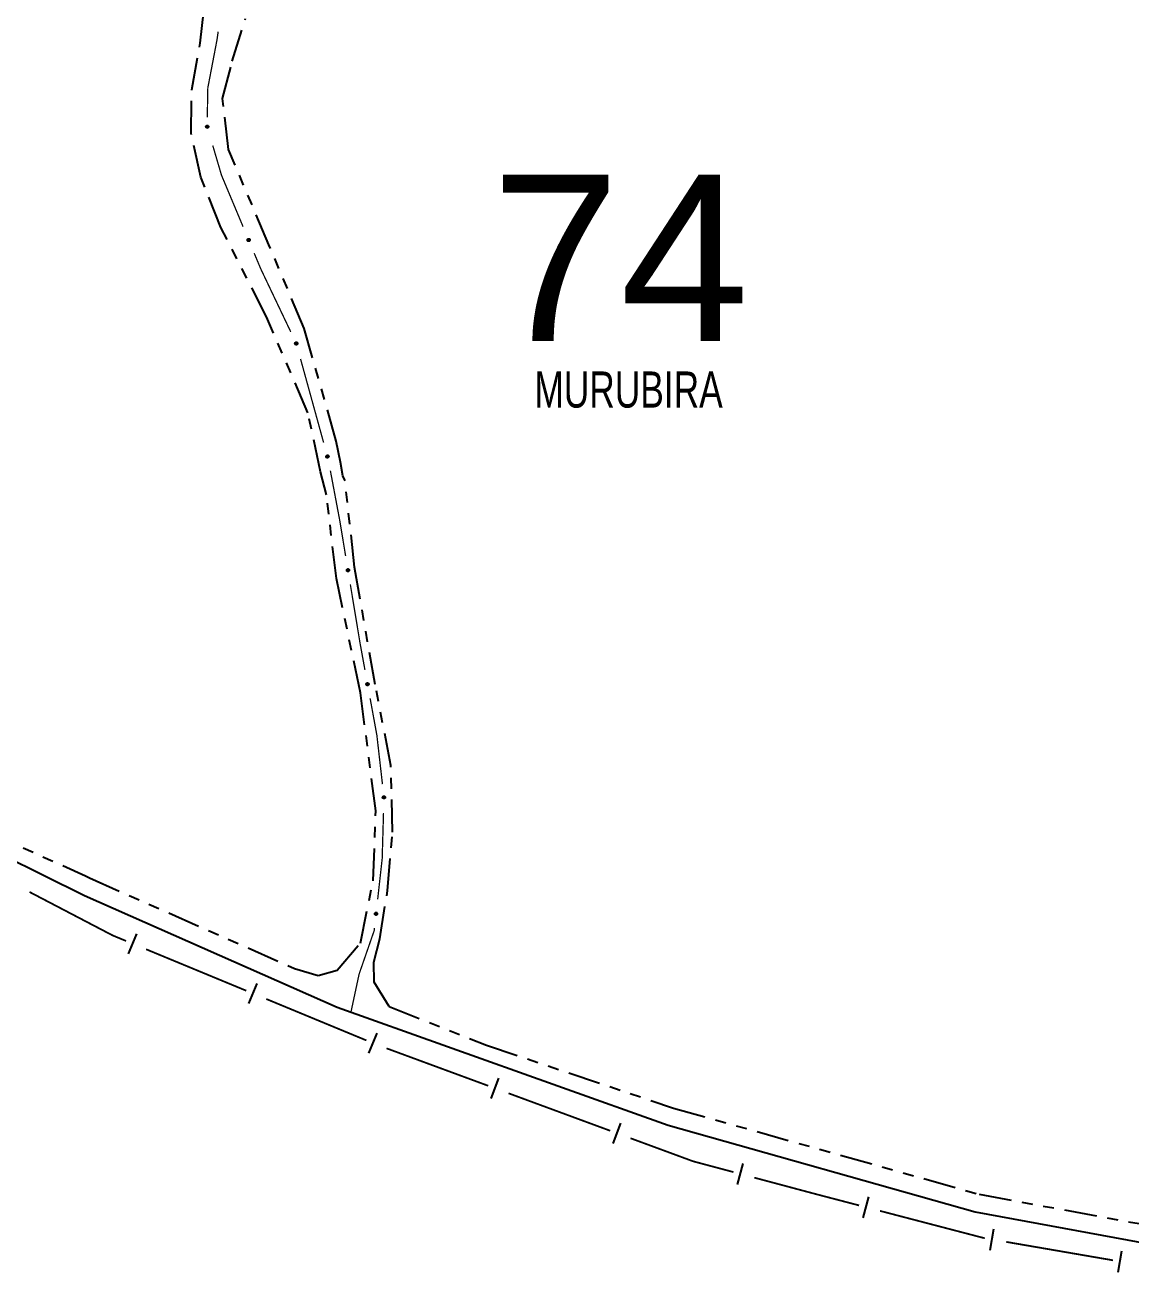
# Model space of a CAD drawing. Extents: x 205807 to 207855, y 4874692 to 4876446.
# Drawn here: x 206768.4 to 206921.5, y 4874702.9 to 4874877.1 of the extents above; entities that cross this region are included whole.
import ezdxf

# ---------------------------------------------------------------- set-up
doc = ezdxf.new("R2010")
doc.units = 0
doc.header["$LTSCALE"] = 1.5
doc.header["$MEASUREMENT"] = 0
doc.linetypes.add('TRACO_25', pattern=[8, 3, -1, 1, -1, 1, -1])
for name, color, linetype in [('LM-LIM-SETORES-BAIRROS', 250, 'CONTINUOUS'), ('LM-TXT-LSB', 7, 'CONTINUOUS'), ('SV-EIXO-RUA-N-PAV', 6, 'CONTINUOUS'), ('SV-FX-DOM-EST', 20, 'CONTINUOUS'), ('SV-ROD-ESTADUAIS', 20, 'CONTINUOUS'), ('SV-RUA-NAO-PAV', 7, 'CONTINUOUS')]:
    doc.layers.add(name, color=color, linetype=linetype)
doc.styles.add('ARIAL', font='ARIAL.SHX')
doc.styles.add('SWIS', font='swissko.ttf')

msp = doc.modelspace()

# ---------------------------------------------------------------- linework, layer by layer
at = {"layer": 'LM-LIM-SETORES-BAIRROS', "const_width": 0.25}
for points in [[(206768.998817, 4874757.087649), (206779.634642, 4874751.530741)], [(206779.634642, 4874751.530741), (206780.506599, 4874751.075169)], [(206780.506599, 4874751.075169), (206782.369724, 4874750.304557)], [(206785.141952, 4874749.157929), (206799.003088, 4874743.424789)], [(206801.775315, 4874742.278161), (206815.636452, 4874736.54502)], [(206818.428252, 4874735.448471), (206832.503399, 4874730.26289)], [(206835.318428, 4874729.225774), (206849.393575, 4874724.040194)], [(206852.208604, 4874723.003078), (206860.653692, 4874719.891729)], [(206860.653692, 4874719.891729), (206860.872063, 4874719.811277)], [(206860.872063, 4874719.811277), (206866.444055, 4874718.323183)], [(206869.342471, 4874717.549112), (206878.037719, 4874715.226901)], [(206878.037719, 4874715.226901), (206878.046811, 4874715.224473)], [(206878.046811, 4874715.224473), (206883.842709, 4874713.709636)], [(206886.74521, 4874712.951028), (206900.290216, 4874709.410855)], [(206900.290216, 4874709.410855), (206901.142346, 4874709.18814)], [(206901.142346, 4874709.18814), (206901.259861, 4874709.167896)], [(206904.216314, 4874708.6586), (206918.998582, 4874706.112117)]]:
    msp.add_lwpolyline(points, dxfattribs=at)
at = {"layer": 'LM-LIM-SETORES-BAIRROS'}
for points in [[(206782.720486, 4874748.536234), (206783.867114, 4874751.308461)], [(206799.35385, 4874741.656466), (206800.500478, 4874744.428693)], [(206815.987214, 4874734.776697), (206817.133842, 4874737.548925)], [(206832.923184, 4874728.50967), (206833.9603, 4874731.3247)], [(206849.81336, 4874722.286974), (206850.850476, 4874725.102003)], [(206867.023159, 4874716.615952), (206867.797229, 4874719.514367)], [(206884.430905, 4874712.005516), (206885.189513, 4874714.908017)], [(206901.990697, 4874707.519904), (206902.499994, 4874710.476357)], [(206919.729418, 4874704.464125), (206920.238714, 4874707.420578)]]:
    msp.add_lwpolyline(points, dxfattribs=at)
at = {"layer": 'SV-EIXO-RUA-N-PAV', "const_width": 0.18}
for points in [[(206794.793842, 4874874.181397), (206794.958377, 4874875.043246)], [(206794.958377, 4874875.043246), (206795.117134, 4874876.15455)], [(206793.667602, 4874868.282045), (206794.793842, 4874874.181397)], [(206793.656043, 4874867.288007), (206793.667602, 4874868.282045)], [(206793.621162, 4874864.28821), (206793.656043, 4874867.288007)], [(206795.573031, 4874856.296278), (206794.368872, 4874860.397945)], [(206795.85354, 4874855.627494), (206795.573031, 4874856.296278)], [(206798.561047, 4874849.17231), (206795.85354, 4874855.627494)], [(206801.012725, 4874843.327064), (206800.108193, 4874845.483633)], [(206801.297091, 4874842.729896), (206801.012725, 4874843.327064)], [(206805.166493, 4874834.604151), (206801.297091, 4874842.729896)], [(206809.712594, 4874819.288827), (206806.521446, 4874830.856738)], [(206811.953579, 4874808.476143), (206810.648475, 4874815.403235)], [(206812.108821, 4874807.537864), (206811.953579, 4874808.476143)], [(206812.761763, 4874803.591515), (206812.108821, 4874807.537864)], [(206814.750258, 4874791.573139), (206813.414704, 4874799.645167)], [(206814.897309, 4874790.76823), (206814.750258, 4874791.573139)], [(206815.436462, 4874787.817075), (206814.897309, 4874790.76823)], [(206817.085946, 4874778.788321), (206816.155333, 4874783.882202)], [(206817.179259, 4874777.971827), (206817.085946, 4874778.788321)], [(206817.860539, 4874772.010631), (206817.179259, 4874777.971827)], [(206817.823531, 4874761.700921), (206818.006793, 4874768.023434)], [(206817.749009, 4874761.030217), (206817.823531, 4874761.700921)], [(206817.196851, 4874756.060798), (206817.749009, 4874761.030217)], [(206814.627327, 4874745.719899), (206816.502085, 4874751.123614)], [(206816.502085, 4874751.123614), (206816.717153, 4874751.743515)], [(206816.717153, 4874751.743515), (206816.755125, 4874752.085263)], [(206813.520948, 4874740.556799), (206814.568594, 4874745.445812)], [(206814.568594, 4874745.445812), (206814.627327, 4874745.719899)]]:
    msp.add_lwpolyline(points, dxfattribs=at)
at = {"layer": 'SV-EIXO-RUA-N-PAV'}
for points in [[(206793.494393, 4874862.853623), (206793.459721, 4874862.888119), (206793.436977, 4874862.924856), (206793.426826, 4874862.960956), (206793.426174, 4874862.995196), (206793.429453, 4874863.0303), (206793.440566, 4874863.064963), (206793.461423, 4874863.100703), (206793.495783, 4874863.135726), (206793.534948, 4874863.156552), (206793.569808, 4874863.168398), (206793.605472, 4874863.171133), (206793.639521, 4874863.167377), (206793.675145, 4874863.154642), (206793.711157, 4874863.133152), (206793.745538, 4874863.09775), (206793.767589, 4874863.061581), (206793.776491, 4874863.026405), (206793.779014, 4874862.990533), (206793.775237, 4874862.954735), (206793.764132, 4874862.920772), (206793.742429, 4874862.884551), (206793.707038, 4874862.851081), (206793.671215, 4874862.828676), (206793.636173, 4874862.819282), (206793.600801, 4874862.817594), (206793.565552, 4874862.820454), (206793.530242, 4874862.830175), (206793.494393, 4874862.853623)], [(206799.288681, 4874847.152896), (206799.243155, 4874847.170768), (206799.207682, 4874847.195438), (206799.184018, 4874847.224529), (206799.16981, 4874847.255689), (206799.158865, 4874847.289204), (206799.155285, 4874847.325428), (206799.160218, 4874847.366514), (206799.177825, 4874847.412309), (206799.205485, 4874847.446986), (206799.232765, 4874847.471712), (206799.264403, 4874847.488398), (206799.29714, 4874847.498485), (206799.334891, 4874847.500959), (206799.376478, 4874847.495554), (206799.422098, 4874847.476734), (206799.456709, 4874847.45231), (206799.478859, 4874847.423571), (206799.495432, 4874847.391658), (206799.506196, 4874847.357307), (206799.509505, 4874847.321728), (206799.503988, 4874847.279866), (206799.484816, 4874847.235085), (206799.46085, 4874847.200287), (206799.43243, 4874847.17774), (206799.400643, 4874847.16213), (206799.367161, 4874847.150744), (206799.330897, 4874847.145629), (206799.288681, 4874847.152896)], [(206805.892349, 4874832.823814), (206805.846029, 4874832.839515), (206805.80943, 4874832.862481), (206805.784418, 4874832.890421), (206805.768753, 4874832.920875), (206805.756236, 4874832.953835), (206805.750949, 4874832.98985), (206805.753934, 4874833.031123), (206805.769358, 4874833.077699), (206805.795348, 4874833.113645), (206805.821429, 4874833.139632), (206805.852244, 4874833.157795), (206805.884467, 4874833.169417), (206805.922059, 4874833.173673), (206805.963855, 4874833.170239), (206806.010313, 4874833.153596), (206806.04604, 4874833.130835), (206806.069523, 4874833.103174), (206806.087586, 4874833.07208), (206806.099961, 4874833.038277), (206806.104948, 4874833.002894), (206806.101415, 4874832.960817), (206806.084381, 4874832.915181), (206806.062086, 4874832.879289), (206806.034763, 4874832.855424), (206806.00375, 4874832.838329), (206805.970843, 4874832.825373), (206805.934861, 4874832.818551), (206805.892349, 4874832.823814)], [(206810.176544, 4874817.193061), (206810.133671, 4874817.216598), (206810.101637, 4874817.245593), (206810.08188, 4874817.277466), (206810.071765, 4874817.310185), (206810.065187, 4874817.344823), (206810.066259, 4874817.381208), (206810.076395, 4874817.421328), (206810.099704, 4874817.464501), (206810.131563, 4874817.495365), (206810.161775, 4874817.516407), (206810.195285, 4874817.528918), (206810.229041, 4874817.534745), (206810.266799, 4874817.532381), (206810.307357, 4874817.521712), (206810.350201, 4874817.497224), (206810.381412, 4874817.468582), (206810.399713, 4874817.437251), (206810.412078, 4874817.403483), (206810.41837, 4874817.36804), (206810.417111, 4874817.33233), (206810.406296, 4874817.291514), (206810.381565, 4874817.249546), (206810.353354, 4874817.218091), (206810.322288, 4874817.199355), (206810.28877, 4874817.18793), (206810.254108, 4874817.18091), (206810.217488, 4874817.180466), (206810.176544, 4874817.193061)], [(206813.003083, 4874801.458619), (206812.962919, 4874801.486527), (206812.934106, 4874801.518725), (206812.917805, 4874801.552497), (206812.911182, 4874801.586097), (206812.908277, 4874801.621234), (206812.913164, 4874801.657306), (206812.927457, 4874801.69614), (206812.95517, 4874801.736626), (206812.990094, 4874801.763974), (206813.022349, 4874801.781727), (206813.056987, 4874801.790651), (206813.091168, 4874801.792901), (206813.128469, 4874801.786585), (206813.167682, 4874801.771717), (206813.207719, 4874801.742865), (206813.235749, 4874801.711104), (206813.250659, 4874801.678025), (206813.25941, 4874801.643145), (206813.261945, 4874801.607237), (206813.256944, 4874801.571856), (206813.241902, 4874801.532402), (206813.212902, 4874801.493263), (206813.181544, 4874801.464945), (206813.148682, 4874801.449574), (206813.114149, 4874801.441732), (206813.078943, 4874801.43839), (206813.042478, 4874801.441794), (206813.003083, 4874801.458619)], [(206815.713431, 4874785.688514), (206815.672805, 4874785.715746), (206815.643458, 4874785.747458), (206815.626594, 4874785.780953), (206815.61941, 4874785.814437), (206815.615918, 4874785.849521), (206815.620201, 4874785.885669), (206815.633842, 4874785.924737), (206815.660873, 4874785.965681), (206815.695335, 4874785.993609), (206815.727288, 4874786.0119), (206815.761772, 4874786.021402), (206815.795911, 4874786.024223), (206815.833313, 4874786.018532), (206815.872769, 4874786.004322), (206815.913283, 4874785.976144), (206815.941841, 4874785.944857), (206815.957302, 4874785.912031), (206815.966635, 4874785.877303), (206815.969771, 4874785.841443), (206815.965362, 4874785.805983), (206815.950982, 4874785.766282), (206815.922641, 4874785.726664), (206815.891761, 4874785.697825), (206815.859161, 4874785.681907), (206815.824764, 4874785.673488), (206815.789618, 4874785.669558), (206815.753102, 4874785.67235), (206815.713431, 4874785.688514)], [(206817.976339, 4874770.027905), (206817.937625, 4874770.057793), (206817.910464, 4874770.091396), (206817.895877, 4874770.125943), (206817.890947, 4874770.159832), (206817.889808, 4874770.195071), (206817.896499, 4874770.230852), (206817.912721, 4874770.26892), (206817.94243, 4874770.307966), (206817.978682, 4874770.333528), (206818.011786, 4874770.349641), (206818.046828, 4874770.356816), (206818.081079, 4874770.357349), (206818.118017, 4874770.34917), (206818.156435, 4874770.332353), (206818.194974, 4874770.30153), (206818.221376, 4874770.268404), (206818.234608, 4874770.234617), (206818.241598, 4874770.199343), (206818.24233, 4874770.163353), (206818.23556, 4874770.128268), (206818.218558, 4874770.089617), (206818.187632, 4874770.051982), (206818.154893, 4874770.025272), (206818.121301, 4874770.011569), (206818.086418, 4874770.005469), (206818.051088, 4874770.003897), (206818.01484, 4874770.009125), (206817.976339, 4874770.027905)], [(206816.850714, 4874753.942385), (206816.819623, 4874753.98014), (206816.800622, 4874754.018945), (206816.79409, 4874754.055873), (206816.796827, 4874754.090009), (206816.80356, 4874754.124617), (206816.818046, 4874754.158012), (206816.842334, 4874754.191515), (206816.879988, 4874754.222969), (206816.92102, 4874754.239821), (206816.95688, 4874754.248161), (206816.99264, 4874754.247358), (206817.026151, 4874754.240253), (206817.060342, 4874754.224059), (206817.094053, 4874754.199113), (206817.124765, 4874754.160485), (206817.143132, 4874754.122314), (206817.148512, 4874754.08643), (206817.147476, 4874754.050485), (206817.140179, 4874754.015235), (206817.12577, 4874753.982536), (206817.100593, 4874753.948639), (206817.062065, 4874753.918831), (206817.024203, 4874753.900078), (206816.988404, 4874753.894195), (206816.953039, 4874753.896012), (206816.918245, 4874753.902343), (206816.88407, 4874753.915507), (206816.850714, 4874753.942385)]]:
    msp.add_lwpolyline(points, close=True, dxfattribs=at)
for points in [[(206793.436977, 4874862.924856), (206793.429453, 4874863.0303)], [(206793.446666, 4874862.909005), (206793.435893, 4874863.038768)], [(206793.459721, 4874862.888119), (206793.440566, 4874863.064963)], [(206793.476271, 4874862.873181), (206793.45133, 4874863.075434)], [(206793.494393, 4874862.853623), (206793.461423, 4874863.100703)], [(206793.514126, 4874862.842719), (206793.480443, 4874863.114669)], [(206793.530242, 4874862.830175), (206793.495783, 4874863.135726)], [(206793.548094, 4874862.830042), (206793.514871, 4874863.141561)], [(206793.565552, 4874862.820454), (206793.534948, 4874863.156552)], [(206793.582125, 4874862.822824), (206793.550537, 4874863.157521)], [(206793.600801, 4874862.817594), (206793.569808, 4874863.168398)], [(206793.618949, 4874862.821031), (206793.590232, 4874863.167977)], [(206793.636173, 4874862.819282), (206793.605472, 4874863.171133)], [(206793.654503, 4874862.82744), (206793.622963, 4874863.166232)], [(206793.671215, 4874862.828676), (206793.639521, 4874863.167377)], [(206793.690153, 4874862.842037), (206793.658327, 4874863.156268)], [(206793.707038, 4874862.851081), (206793.675145, 4874863.154642)], [(206793.723248, 4874862.871673), (206793.693627, 4874863.140847)], [(206793.742429, 4874862.884551), (206793.711157, 4874863.133152)], [(206793.750965, 4874862.908196), (206793.728722, 4874863.107688)], [(206793.764132, 4874862.920772), (206793.745538, 4874863.09775)], [(206793.769099, 4874862.9421), (206793.756978, 4874863.073244)], [(206793.775237, 4874862.954735), (206793.767589, 4874863.061581)], [(206799.243155, 4874847.170768), (206799.155285, 4874847.325428)], [(206799.207682, 4874847.195438), (206799.158865, 4874847.289204)], [(206799.288681, 4874847.152896), (206799.160218, 4874847.366514)], [(206799.264278, 4874847.163638), (206799.161, 4874847.339314)], [(206799.222873, 4874847.184744), (206799.161409, 4874847.299534)], [(206799.311122, 4874847.150733), (206799.172119, 4874847.386889)], [(206799.330897, 4874847.145629), (206799.177825, 4874847.412309)], [(206799.34733, 4874847.152603), (206799.193022, 4874847.42525)], [(206799.367161, 4874847.150744), (206799.205485, 4874847.446986)], [(206799.381427, 4874847.159506), (206799.219405, 4874847.454072)], [(206799.400643, 4874847.16213), (206799.232765, 4874847.471712)], [(206799.415929, 4874847.172497), (206799.251674, 4874847.479444)], [(206799.43243, 4874847.17774), (206799.264403, 4874847.488398)], [(206799.446007, 4874847.192511), (206799.282401, 4874847.490853)], [(206799.46085, 4874847.200287), (206799.29714, 4874847.498485)], [(206799.472918, 4874847.220075), (206799.318812, 4874847.495767)], [(206799.484816, 4874847.235085), (206799.334891, 4874847.500959)], [(206799.491506, 4874847.260425), (206799.357334, 4874847.495647)], [(206799.503988, 4874847.279866), (206799.376478, 4874847.495554)], [(206799.502423, 4874847.304955), (206799.402717, 4874847.47917)], [(206799.509505, 4874847.321728), (206799.422098, 4874847.476734)], [(206799.505586, 4874847.343274), (206799.442336, 4874847.458795)], [(206799.506196, 4874847.357307), (206799.456709, 4874847.45231)], [(206805.846029, 4874832.839515), (206805.750949, 4874832.98985)], [(206805.892349, 4874832.823814), (206805.753934, 4874833.031123)], [(206805.867466, 4874832.833392), (206805.756001, 4874833.003991)], [(206805.914867, 4874832.822715), (206805.76486, 4874833.052038)], [(206805.934861, 4874832.818551), (206805.769358, 4874833.077699)], [(206805.950946, 4874832.826293), (206805.783926, 4874833.091344)], [(206805.970843, 4874832.825373), (206805.795348, 4874833.113645)], [(206805.984679, 4874832.8348), (206805.808917, 4874833.12138)], [(206806.00375, 4874832.838329), (206805.821429, 4874833.139632)], [(206806.018529, 4874832.849408), (206805.839951, 4874833.148249)], [(206806.034763, 4874832.855424), (206805.852244, 4874833.157795)], [(206806.047627, 4874832.87082), (206805.870105, 4874833.161097)], [(206806.062086, 4874832.879289), (206805.884467, 4874833.169417)], [(206806.073205, 4874832.899625), (206805.906243, 4874833.167726)], [(206806.084381, 4874832.915181), (206805.922059, 4874833.173673)], [(206806.089866, 4874832.940808), (206805.944728, 4874833.169427)], [(206806.101415, 4874832.960817), (206805.963855, 4874833.170239)], [(206806.098666, 4874832.985805), (206805.990839, 4874833.155113)], [(206806.104948, 4874833.002894), (206806.010313, 4874833.153596)], [(206806.100015, 4874833.02423), (206806.031377, 4874833.136633)], [(206806.099961, 4874833.038277), (206806.04604, 4874833.130835)], [(206805.80943, 4874832.862481), (206805.756236, 4874832.953835)], [(206805.825109, 4874832.852517), (206805.758289, 4874832.964274)], [(206810.101637, 4874817.245593), (206810.065187, 4874817.344823)], [(206810.133671, 4874817.216598), (206810.066259, 4874817.381208)], [(206810.115339, 4874817.233048), (206810.069028, 4874817.354744)], [(206810.153712, 4874817.206831), (206810.0737, 4874817.394251)], [(206810.176544, 4874817.193061), (206810.076395, 4874817.421328)], [(206810.198526, 4874817.188052), (206810.0908, 4874817.440017)], [(206810.217488, 4874817.180466), (206810.099704, 4874817.464501)], [(206810.234677, 4874817.185285), (206810.116428, 4874817.475397)], [(206810.254108, 4874817.18091), (206810.131563, 4874817.495365)], [(206810.269376, 4874817.18778), (206810.146273, 4874817.500616)], [(206810.28877, 4874817.18793), (206810.161775, 4874817.516407)], [(206810.305254, 4874817.196262), (206810.181517, 4874817.521662)], [(206810.322288, 4874817.199355), (206810.195285, 4874817.528918)], [(206810.33764, 4874817.212274), (206810.213449, 4874817.529056)], [(206810.353354, 4874817.218091), (206810.229041, 4874817.534745)], [(206810.367848, 4874817.236177), (206810.250189, 4874817.529282)], [(206810.381565, 4874817.249546), (206810.266799, 4874817.532381)], [(206810.391435, 4874817.273825), (206810.288381, 4874817.524248)], [(206810.406296, 4874817.291514), (206810.307357, 4874817.521712)], [(206810.407945, 4874817.316598), (206810.33129, 4874817.502113)], [(206810.417111, 4874817.33233), (206810.350201, 4874817.497224)], [(206810.415974, 4874817.3542), (206810.367984, 4874817.476848)], [(206810.41837, 4874817.36804), (206810.381412, 4874817.468582)], [(206812.962919, 4874801.486527), (206812.913164, 4874801.657306)], [(206812.981823, 4874801.474709), (206812.921933, 4874801.669495)], [(206813.003083, 4874801.458619), (206812.927457, 4874801.69614)], [(206813.024418, 4874801.451329), (206812.943745, 4874801.713213)], [(206813.042478, 4874801.441794), (206812.95517, 4874801.736626)], [(206813.060078, 4874801.444782), (206812.972945, 4874801.745706)], [(206813.078943, 4874801.43839), (206812.990094, 4874801.763974)], [(206813.094847, 4874801.443619), (206813.005274, 4874801.767652)], [(206813.114149, 4874801.441732), (206813.022349, 4874801.781727)], [(206813.131418, 4874801.448287), (206813.042533, 4874801.784881)], [(206813.148682, 4874801.449574), (206813.056987, 4874801.790651)], [(206813.165306, 4874801.460809), (206813.075065, 4874801.78888)], [(206813.181544, 4874801.464945), (206813.091168, 4874801.792901)], [(206813.197857, 4874801.481409), (206813.111626, 4874801.785248)], [(206813.212902, 4874801.493263), (206813.128469, 4874801.786585)], [(206813.225266, 4874801.516371), (206813.149078, 4874801.776231)], [(206813.241902, 4874801.532402), (206813.167682, 4874801.771717)], [(206813.246177, 4874801.557174), (206813.189425, 4874801.749713)], [(206813.256944, 4874801.571856), (206813.207719, 4874801.742865)], [(206813.258109, 4874801.593725), (206813.223264, 4874801.720735)], [(206813.261945, 4874801.607237), (206813.235749, 4874801.711104)], [(206812.934106, 4874801.518725), (206812.908277, 4874801.621234)], [(206812.946415, 4874801.504811), (206812.913139, 4874801.630697)], [(206815.753102, 4874785.67235), (206815.660873, 4874785.965681)], [(206815.770649, 4874785.675632), (206815.678495, 4874785.975057)], [(206815.789618, 4874785.669558), (206815.695335, 4874785.993609)], [(206815.805433, 4874785.675052), (206815.710452, 4874785.997541)], [(206815.824764, 4874785.673488), (206815.727288, 4874786.0119)], [(206815.84192, 4874785.68033), (206815.747417, 4874786.015391)], [(206815.859161, 4874785.681907), (206815.761772, 4874786.021402)], [(206815.875594, 4874785.693418), (206815.779877, 4874786.019934)], [(206815.891761, 4874785.697825), (206815.795911, 4874786.024223)], [(206815.907797, 4874785.714559), (206815.816494, 4874786.016914)], [(206815.922641, 4874785.726664), (206815.833313, 4874786.018532)], [(206815.934617, 4874785.749975), (206815.854091, 4874786.008524)], [(206815.950982, 4874785.766282), (206815.872769, 4874786.004322)], [(206815.954842, 4874785.791122), (206815.894877, 4874785.982685)], [(206815.965362, 4874785.805983), (206815.913283, 4874785.976144)], [(206815.643458, 4874785.747458), (206815.615918, 4874785.849521)], [(206815.672805, 4874785.715746), (206815.620201, 4874785.885669)], [(206815.655998, 4874785.733752), (206815.620621, 4874785.859064)], [(206815.691905, 4874785.704247), (206815.628765, 4874785.898003)], [(206815.713431, 4874785.688514), (206815.633842, 4874785.924737)], [(206815.734884, 4874785.681582), (206815.649842, 4874785.94208)], [(206815.966161, 4874785.827868), (206815.929196, 4874785.954277)], [(206815.969771, 4874785.841443), (206815.941841, 4874785.944857)], [(206817.997281, 4874770.019555), (206817.929845, 4874770.285155)], [(206818.01484, 4874770.009125), (206817.94243, 4874770.307966)], [(206818.032568, 4874770.011227), (206817.960638, 4874770.316143)], [(206818.051088, 4874770.003897), (206817.978682, 4874770.333528)], [(206818.067235, 4874770.008322), (206817.994027, 4874770.336439)], [(206818.086418, 4874770.005469), (206818.011786, 4874770.349641)], [(206818.103994, 4874770.011149), (206818.032103, 4874770.351778)], [(206818.121301, 4874770.011569), (206818.046828, 4874770.356816)], [(206818.138467, 4874770.021956), (206818.064795, 4874770.354141)], [(206818.154893, 4874770.025272), (206818.081079, 4874770.357349)], [(206818.172011, 4874770.040897), (206818.101127, 4874770.348679)], [(206818.187632, 4874770.051982), (206818.118017, 4874770.34917)], [(206818.201139, 4874770.074441), (206818.13808, 4874770.337795)], [(206818.218558, 4874770.089617), (206818.156435, 4874770.332353)], [(206818.22407, 4874770.114144), (206818.177046, 4874770.309287)], [(206818.23556, 4874770.128268), (206818.194974, 4874770.30153)], [(206818.23782, 4874770.15005), (206818.209389, 4874770.278648)], [(206817.910464, 4874770.091396), (206817.889808, 4874770.195071)], [(206817.922059, 4874770.076881), (206817.895139, 4874770.204278)], [(206817.937625, 4874770.057793), (206817.896499, 4874770.230852)], [(206817.955913, 4874770.045042), (206817.905868, 4874770.242586)], [(206817.976339, 4874770.027905), (206817.912721, 4874770.26892)], [(206818.24233, 4874770.163353), (206818.221376, 4874770.268404)], [(206816.800622, 4874754.018945), (206816.80356, 4874754.124617)], [(206816.808696, 4874754.002214), (206816.810806, 4874754.132407)], [(206816.819623, 4874753.98014), (206816.818046, 4874754.158012)], [(206816.834614, 4874753.963639), (206816.829792, 4874754.167366)], [(206816.850714, 4874753.942385), (206816.842334, 4874754.191515)], [(206816.869272, 4874753.929583), (206816.862642, 4874754.203531)], [(206816.88407, 4874753.915507), (206816.879988, 4874754.222969)], [(206816.90182, 4874753.913611), (206816.89956, 4874754.226888)], [(206816.918245, 4874753.902343), (206816.92102, 4874754.239821)], [(206816.934971, 4874753.903063), (206816.936629, 4874754.239244)], [(206816.953039, 4874753.896012), (206816.95688, 4874754.248161)], [(206816.971437, 4874753.897638), (206816.977163, 4874754.245723)], [(206816.988404, 4874753.894195), (206816.99264, 4874754.247358)], [(206817.007451, 4874753.900501), (206817.009561, 4874754.240751)], [(206817.024203, 4874753.900078), (206817.026151, 4874754.240253)], [(206817.044369, 4874753.911501), (206817.043767, 4874754.22734)], [(206817.062065, 4874753.918831), (206817.060342, 4874754.224059)], [(206817.080233, 4874753.937721), (206817.07737, 4874754.208504)], [(206817.100593, 4874753.948639), (206817.094053, 4874754.199113)], [(206817.111425, 4874753.971324), (206817.109014, 4874754.172038)], [(206817.12577, 4874753.982536), (206817.124765, 4874754.160485)], [(206817.132822, 4874754.003269), (206817.133726, 4874754.134969)], [(206817.140179, 4874754.015235), (206817.143132, 4874754.122314)]]:
    msp.add_lwpolyline(points, dxfattribs=at)
at = {"layer": 'SV-FX-DOM-EST', "linetype": 'TRACO_25'}
for points in [[(206622.459944, 4874842.156734, 6.473837), (206643.833936, 4874830.812152, 6.473837), (206675.716485, 4874812.690195, 6.808712), (206717.856428, 4874790.385147, 7.090311), (206762.658507, 4874765.677086, 7.661119), (206776.754584, 4874759.312453, 8.056879), (206777.305705, 4874759.02671, 8.62781), (206805.683121, 4874746.500492, 9.353499)], [(206818.78499, 4874741.246634, 9.353499), (206832.265731, 4874735.881847, 9.353499), (206858.17156, 4874727.181871, 10.029142), (206900.472967, 4874715.250639, 10.454547), (206943.364701, 4874707.374261, 10.729809), (206956.10839, 4874705.378238, 10.729809)]]:
    msp.add_polyline3d(points, dxfattribs=at)
at = {"layer": 'SV-ROD-ESTADUAIS', "linetype": 'Continuous'}
msp.add_polyline3d([(206576.67892, 4874864.415432, 6.519502), (206627.654405, 4874836.802169, 6.458616), (206659.66592, 4874819.389462, 6.466227), (206702.174276, 4874796.279428, 6.861987), (206759.644138, 4874764.980781, 7.653508), (206776.632787, 4874756.588028, 7.897053), (206811.577889, 4874741.162735, 9.353499), (206857.410149, 4874724.796247, 10.029142), (206899.896123, 4874712.812957, 10.454547), (206943.237909, 4874704.840044, 10.729809), (206956.108336, 4874702.855114, 10.729809)], dxfattribs=at)
at = {"layer": 'SV-RUA-NAO-PAV', "linetype": 'TRACO_25'}
for points in [[(206805.683121, 4874746.500492, 8.953119), (206808.972168, 4874745.548432, 8.953119), (206811.599616, 4874746.245173, 9.15331), (206814.80549, 4874750.015034, 8.427619), (206816.565167, 4874758.609611, 8.227429), (206816.950037, 4874768.330298, 8.352548), (206814.814745, 4874784.651212, 7.651882), (206811.478132, 4874800.448698, 6.625906), (206810.11371, 4874812.070611, 6.65093), (206809.287008, 4874815.248076, 6.12543), (206807.548213, 4874823.418996, 6.12543), (206801.807497, 4874836.695214, 5.574907), (206795.490506, 4874849.072444, 4.99936), (206792.720524, 4874856.022814, 4.799169), (206791.400621, 4874862.071899, 4.724098), (206791.456614, 4874868.094434, 4.649026), (206792.613788, 4874874.565542, 4.799169), (206793.42137, 4874881.686786, 4.849216)], [(206818.78499, 4874741.246634, 9.178333), (206816.726437, 4874744.615008, 8.777952), (206816.679148, 4874747.388956, 8.552738), (206817.50789, 4874750.611731, 8.302501), (206818.556695, 4874757.235538, 8.302501), (206819.248657, 4874765.378868, 7.952167), (206819.032631, 4874774.600436, 7.651882), (206816.842237, 4874785.798455, 7.101358), (206814.006403, 4874802.045193, 6.550835), (206812.667394, 4874814.066918, 6.550835), (206812.392803, 4874814.666991, 6.550835), (206812.057492, 4874816.551833, 6.550835), (206811.471957, 4874819.491112, 6.12543), (206807.03441, 4874835.089925, 5.725049), (206802.142556, 4874846.640868, 4.974336), (206796.551866, 4874859.841946, 4.849216), (206795.733287, 4874866.890064, 4.598979), (206797.064316, 4874872.086482, 4.724098), (206798.921389, 4874877.982025, 4.824193)]]:
    msp.add_polyline3d(points, dxfattribs=at)

# ---------------------------------------------------------------- texts
at = {"layer": 'LM-TXT-LSB', "style": 'SWIS'}
msp.add_text('74', height=23, dxfattribs=at).set_placement((206832.895915, 4874833.345336))
at = {"layer": 'LM-TXT-LSB', "style": 'ARIAL', "width": 0.7}
msp.add_text('MURUBIRA', height=5, dxfattribs=at).set_placement((206838.892085, 4874824.121547))

doc.saveas('drawing.dxf')
